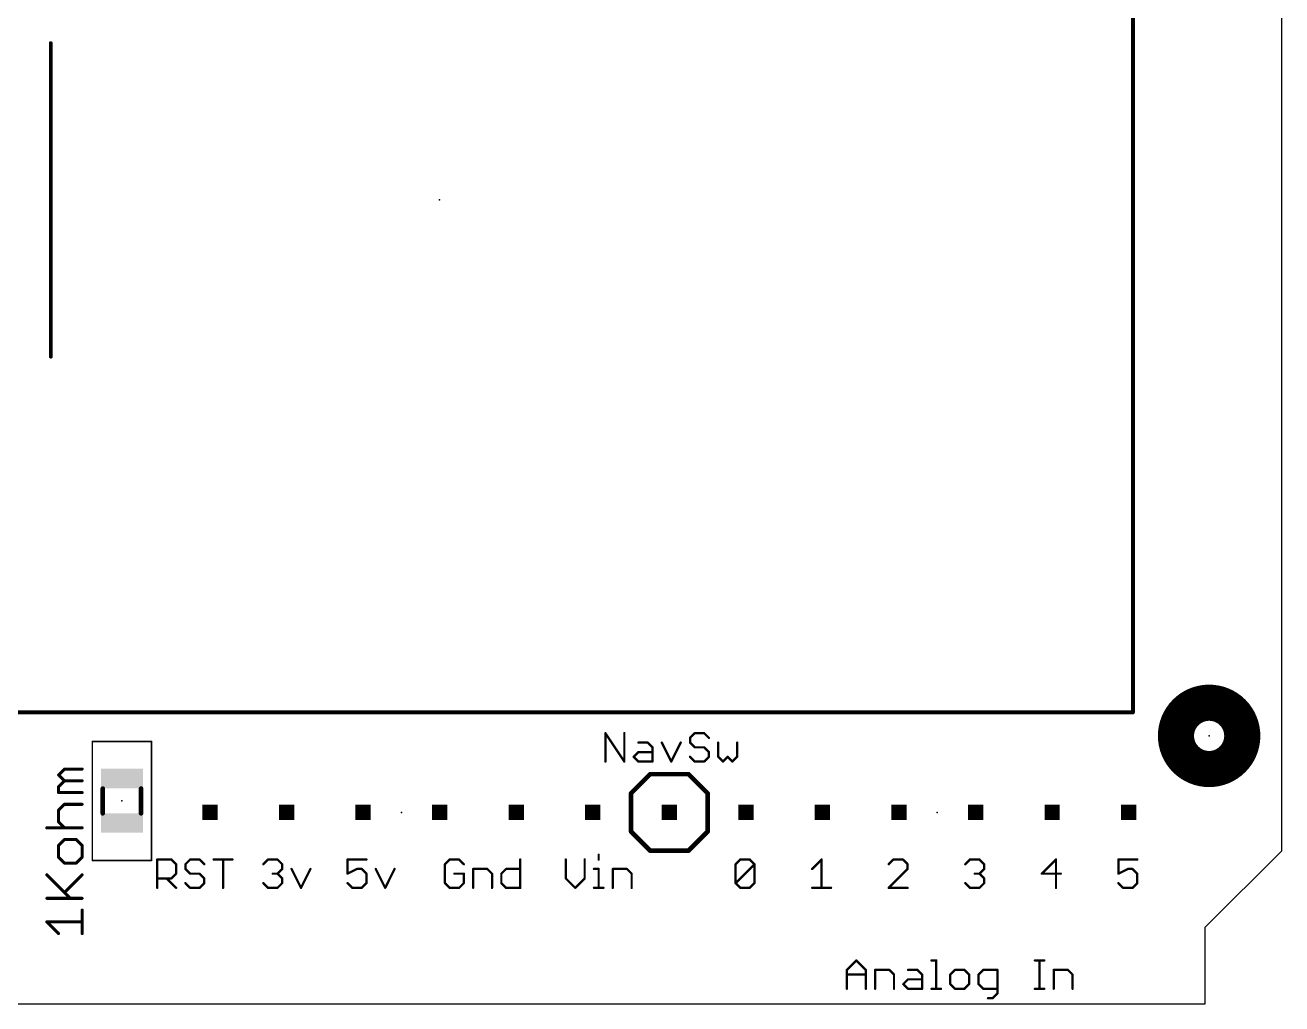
# Model space of a CAD drawing. Extents: x -6.2 to 68.6, y -7.7 to 53.3.
# Drawn here: x 26.89 to 68.58, y 0 to 32.47 of the extents above; entities that cross this region are included whole.
import ezdxf

# ---------------------------------------------------------------- set-up
doc = ezdxf.new("R2010")
doc.units = 0
for name, color, linetype in [('20', 53, 'CONTINUOUS'), ('21', 253, 'CONTINUOUS'), ('23', 53, 'CONTINUOUS'), ('27', 253, 'CONTINUOUS'), ('39', 12, 'CONTINUOUS'), ('41', 12, 'CONTINUOUS'), ('51', 253, 'CONTINUOUS')]:
    doc.layers.add(name, color=color, linetype=linetype)

# ---------------------------------------------------------------- blocks, each defined once
blk = doc.blocks.new('RECT')
blk.add_solid([(-0.5, -0.5), (0.5, -0.5), (-0.5, 0.5), (0.5, 0.5)])

msp = doc.modelspace()

# ---------------------------------------------------------------- linework, layer by layer
at = {"layer": '20'}
for p, q in [((68.58, 5.08), (68.58, 37.846)), ((66.04, 2.54), (68.58, 5.08)), ((66.04, 0), (66.04, 2.54)), ((0, 0), (66.04, 0))]:
    msp.add_line(p, q, dxfattribs=at)
at = {"layer": '21'}
for points, const_width in [([(63.64, 43.67), (63.64, 9.67)], 0.127), ([(27.74, 31.87), (27.74, 21.47)], 0.127), ([(63.64, 9.67), (17.64, 9.67)], 0.127), ([(46.1391, 8.0391), (46.1391, 8.9797)], 0.0762), ([(46.1391, 8.9797), (46.7662, 8.0391)], 0.0762), ([(46.7662, 8.0391), (46.7662, 8.9797)], 0.0762), ([(49.1024, 8.9797), (48.9457, 8.8229)], 0.0762), ([(48.9457, 8.8229), (48.9457, 8.6662)], 0.0762), ([(49.416, 8.9797), (49.1024, 8.9797)], 0.0762), ([(49.5727, 8.8229), (49.416, 8.9797)], 0.0762), ([(47.0746, 8.1959), (47.2314, 8.3526)], 0.0762), ([(47.2314, 8.6662), (47.5449, 8.6662)], 0.0762), ([(47.2314, 8.3526), (47.7017, 8.3526)], 0.0762), ([(47.5449, 8.6662), (47.7017, 8.5094)], 0.0762), ([(47.7017, 8.5094), (47.7017, 8.0391)], 0.0762), ([(48.0101, 8.6662), (48.3237, 8.0391)], 0.0762), ([(48.3237, 8.0391), (48.6372, 8.6662)], 0.0762), ([(48.9457, 8.6662), (49.1024, 8.5094)], 0.0762), ([(49.1024, 8.5094), (49.416, 8.5094)], 0.0762), ([(49.416, 8.5094), (49.5727, 8.3526)], 0.0762), ([(49.5727, 8.3526), (49.5727, 8.1959)], 0.0762), ([(49.8812, 8.6662), (49.8812, 8.1959)], 0.0762), ([(50.5082, 8.1959), (50.5082, 8.6662)], 0.0762), ([(47.2314, 8.0391), (47.0746, 8.1959)], 0.0762), ([(47.7017, 8.0391), (47.2314, 8.0391)], 0.0762), ([(49.1024, 8.0391), (48.9457, 8.1959)], 0.0762), ([(49.416, 8.0391), (49.1024, 8.0391)], 0.0762), ([(49.5727, 8.1959), (49.416, 8.0391)], 0.0762), ([(49.8812, 8.1959), (50.0379, 8.0391)], 0.0762), ([(50.0379, 8.0391), (50.1947, 8.1959)], 0.0762), ([(50.1947, 8.1959), (50.3515, 8.0391)], 0.0762), ([(50.3515, 8.0391), (50.5082, 8.1959)], 0.0762), ([(47.625, 7.62), (46.99, 6.985)], 0.1524), ([(47.625, 7.62), (48.895, 7.62)], 0.1524), ([(48.895, 7.62), (49.53, 6.985)], 0.1524), ([(46.99, 6.985), (46.99, 5.715)], 0.1524), ([(49.53, 6.985), (49.53, 5.715)], 0.1524), ([(46.99, 5.715), (47.625, 5.08)], 0.1524), ([(49.53, 5.715), (48.895, 5.08)], 0.1524), ([(48.895, 5.08), (47.625, 5.08)], 0.1524), ([(31.27, 3.8481), (31.27, 4.7887)], 0.0762), ([(31.27, 4.7887), (31.7403, 4.7887)], 0.0762), ([(31.7403, 4.7887), (31.8971, 4.6319)], 0.0762), ([(31.8971, 4.6319), (31.8971, 4.3184)], 0.0762), ([(32.3623, 4.7887), (32.2055, 4.6319)], 0.0762), ([(32.2055, 4.6319), (32.2055, 4.4752)], 0.0762), ([(32.6758, 4.7887), (32.3623, 4.7887)], 0.0762), ([(32.8326, 4.6319), (32.6758, 4.7887)], 0.0762), ([(33.141, 4.7887), (33.7681, 4.7887)], 0.0762), ([(33.4546, 3.8481), (33.4546, 4.7887)], 0.0762), ([(34.7904, 4.6319), (34.9472, 4.7887)], 0.0762), ([(34.9472, 4.7887), (35.2607, 4.7887)], 0.0762), ([(35.2607, 4.7887), (35.4175, 4.6319)], 0.0762), ([(35.4175, 4.6319), (35.4175, 4.4752)], 0.0762), ([(38.2115, 4.7887), (37.5844, 4.7887)], 0.0762), ([(37.5844, 4.7887), (37.5844, 4.3184)], 0.0762), ([(40.972, 4.7887), (40.8152, 4.6319)], 0.0762), ([(40.8152, 4.6319), (40.8152, 4.0049)], 0.0762), ([(41.2855, 4.7887), (40.972, 4.7887)], 0.0762), ([(41.4423, 4.6319), (41.2855, 4.7887)], 0.0762), ([(43.3133, 4.7887), (43.3133, 3.8481)], 0.0762), ([(44.8234, 4.7887), (44.8234, 4.1616)], 0.0762), ([(45.4505, 4.1616), (45.4505, 4.7887)], 0.0762), ([(45.9157, 4.9455), (45.9157, 4.7887)], 0.0762), ([(50.4571, 4.6319), (50.6139, 4.7887)], 0.0762), ([(50.4571, 4.0049), (50.4571, 4.6319)], 0.0762), ([(50.4571, 4.0049), (51.0842, 4.6319)], 0.0762), ([(50.6139, 4.7887), (50.9274, 4.7887)], 0.0762), ([(50.9274, 4.7887), (51.0842, 4.6319)], 0.0762), ([(51.0842, 4.6319), (51.0842, 4.0049)], 0.0762), ([(52.9971, 4.4752), (53.3106, 4.7887)], 0.0762), ([(53.3106, 4.7887), (53.3106, 3.8481)], 0.0762), ([(55.6939, 4.7887), (55.5371, 4.6319)], 0.0762), ([(56.0074, 4.7887), (55.6939, 4.7887)], 0.0762), ([(56.1642, 4.6319), (56.0074, 4.7887)], 0.0762), ([(56.1642, 4.4752), (56.1642, 4.6319)], 0.0762), ([(58.0771, 4.6319), (58.2339, 4.7887)], 0.0762), ([(58.2339, 4.7887), (58.5474, 4.7887)], 0.0762), ([(58.5474, 4.7887), (58.7042, 4.6319)], 0.0762), ([(58.7042, 4.6319), (58.7042, 4.4752)], 0.0762), ([(61.0874, 4.7887), (60.6171, 4.3184)], 0.0762), ([(61.0874, 3.8481), (61.0874, 4.7887)], 0.0762), ([(63.7842, 4.7887), (63.1571, 4.7887)], 0.0762), ([(63.1571, 4.7887), (63.1571, 4.3184)], 0.0762), ([(31.7403, 4.1616), (31.27, 4.1616)], 0.0762), ([(31.5835, 4.1616), (31.8971, 3.8481)], 0.0762), ([(31.8971, 4.3184), (31.7403, 4.1616)], 0.0762), ([(32.2055, 4.4752), (32.3623, 4.3184)], 0.0762), ([(32.3623, 4.3184), (32.6758, 4.3184)], 0.0762), ([(32.6758, 4.3184), (32.8326, 4.1616)], 0.0762), ([(32.8326, 4.1616), (32.8326, 4.0049)], 0.0762), ([(35.2607, 4.3184), (35.1039, 4.3184)], 0.0762), ([(35.4175, 4.4752), (35.2607, 4.3184)], 0.0762), ([(35.2607, 4.3184), (35.4175, 4.1616)], 0.0762), ([(35.4175, 4.1616), (35.4175, 4.0049)], 0.0762), ([(35.7259, 4.4752), (36.0395, 3.8481)], 0.0762), ([(36.0395, 3.8481), (36.353, 4.4752)], 0.0762), ([(37.5844, 4.3184), (37.8979, 4.4752)], 0.0762), ([(37.8979, 4.4752), (38.0547, 4.4752)], 0.0762), ([(38.0547, 4.4752), (38.2115, 4.3184)], 0.0762), ([(38.2115, 4.3184), (38.2115, 4.0049)], 0.0762), ([(38.5199, 4.4752), (38.8335, 3.8481)], 0.0762), ([(38.8335, 3.8481), (39.147, 4.4752)], 0.0762), ([(41.4423, 4.3184), (41.1287, 4.3184)], 0.0762), ([(41.4423, 4.0049), (41.4423, 4.3184)], 0.0762), ([(41.7507, 3.8481), (41.7507, 4.4752)], 0.0762), ([(41.7507, 4.4752), (42.221, 4.4752)], 0.0762), ([(42.221, 4.4752), (42.3778, 4.3184)], 0.0762), ([(42.3778, 4.3184), (42.3778, 3.8481)], 0.0762), ([(42.6862, 4.3184), (42.843, 4.4752)], 0.0762), ([(42.6862, 4.0049), (42.6862, 4.3184)], 0.0762), ([(42.843, 4.4752), (43.3133, 4.4752)], 0.0762), ([(44.8234, 4.1616), (45.1369, 3.8481)], 0.0762), ([(45.1369, 3.8481), (45.4505, 4.1616)], 0.0762), ([(45.7589, 4.4752), (45.9157, 4.4752)], 0.0762), ([(45.9157, 4.4752), (45.9157, 3.8481)], 0.0762), ([(46.3826, 3.8481), (46.3826, 4.4752)], 0.0762), ([(46.3826, 4.4752), (46.8529, 4.4752)], 0.0762), ([(46.8529, 4.4752), (47.0097, 4.3184)], 0.0762), ([(47.0097, 4.3184), (47.0097, 3.8481)], 0.0762), ([(55.5371, 3.8481), (56.1642, 4.4752)], 0.0762), ([(58.5474, 4.3184), (58.3906, 4.3184)], 0.0762), ([(58.7042, 4.4752), (58.5474, 4.3184)], 0.0762), ([(58.5474, 4.3184), (58.7042, 4.1616)], 0.0762), ([(58.7042, 4.1616), (58.7042, 4.0049)], 0.0762), ([(60.6171, 4.3184), (61.2442, 4.3184)], 0.0762), ([(63.1571, 4.3184), (63.4706, 4.4752)], 0.0762), ([(63.4706, 4.4752), (63.6274, 4.4752)], 0.0762), ([(63.6274, 4.4752), (63.7842, 4.3184)], 0.0762), ([(63.7842, 4.3184), (63.7842, 4.0049)], 0.0762), ([(32.3623, 3.8481), (32.2055, 4.0049)], 0.0762), ([(32.6758, 3.8481), (32.3623, 3.8481)], 0.0762), ([(32.8326, 4.0049), (32.6758, 3.8481)], 0.0762), ([(34.9472, 3.8481), (34.7904, 4.0049)], 0.0762), ([(35.2607, 3.8481), (34.9472, 3.8481)], 0.0762), ([(35.4175, 4.0049), (35.2607, 3.8481)], 0.0762), ([(37.7412, 3.8481), (37.5844, 4.0049)], 0.0762), ([(38.0547, 3.8481), (37.7412, 3.8481)], 0.0762), ([(38.2115, 4.0049), (38.0547, 3.8481)], 0.0762), ([(40.8152, 4.0049), (40.972, 3.8481)], 0.0762), ([(40.972, 3.8481), (41.2855, 3.8481)], 0.0762), ([(41.2855, 3.8481), (41.4423, 4.0049)], 0.0762), ([(42.843, 3.8481), (42.6862, 4.0049)], 0.0762), ([(43.3133, 3.8481), (42.843, 3.8481)], 0.0762), ([(45.7589, 3.8481), (46.0725, 3.8481)], 0.0762), ([(50.6139, 3.8481), (50.4571, 4.0049)], 0.0762), ([(50.9274, 3.8481), (50.6139, 3.8481)], 0.0762), ([(51.0842, 4.0049), (50.9274, 3.8481)], 0.0762), ([(52.9971, 3.8481), (53.6242, 3.8481)], 0.0762), ([(56.1642, 3.8481), (55.5371, 3.8481)], 0.0762), ([(58.2339, 3.8481), (58.0771, 4.0049)], 0.0762), ([(58.5474, 3.8481), (58.2339, 3.8481)], 0.0762), ([(58.7042, 4.0049), (58.5474, 3.8481)], 0.0762), ([(63.3139, 3.8481), (63.1571, 4.0049)], 0.0762), ([(63.6274, 3.8481), (63.3139, 3.8481)], 0.0762), ([(63.7842, 4.0049), (63.6274, 3.8481)], 0.0762), ([(54.1502, 1.1275), (54.4637, 1.441)], 0.0762), ([(54.4637, 1.441), (54.7773, 1.1275)], 0.0762), ([(56.9568, 1.441), (57.1135, 1.441)], 0.0762), ([(57.1135, 1.441), (57.1135, 0.5004)], 0.0762), ([(60.387, 1.441), (60.7005, 1.441)], 0.0762), ([(60.5438, 0.5004), (60.5438, 1.441)], 0.0762), ([(54.1502, 0.5004), (54.1502, 1.1275)], 0.0762), ([(54.1502, 0.9707), (54.7773, 0.9707)], 0.0762), ([(54.7773, 1.1275), (54.7773, 0.5004)], 0.0762), ([(55.0857, 0.5004), (55.0857, 1.1275)], 0.0762), ([(55.0857, 1.1275), (55.556, 1.1275)], 0.0762), ([(55.556, 1.1275), (55.7128, 0.9707)], 0.0762), ([(55.7128, 0.9707), (55.7128, 0.5004)], 0.0762), ([(56.0212, 0.6572), (56.178, 0.8139)], 0.0762), ([(56.178, 1.1275), (56.4915, 1.1275)], 0.0762), ([(56.178, 0.8139), (56.6483, 0.8139)], 0.0762), ([(56.4915, 1.1275), (56.6483, 0.9707)], 0.0762), ([(56.6483, 0.9707), (56.6483, 0.5004)], 0.0762), ([(57.7372, 1.1275), (57.5804, 0.9707)], 0.0762), ([(57.5804, 0.9707), (57.5804, 0.6572)], 0.0762), ([(58.0507, 1.1275), (57.7372, 1.1275)], 0.0762), ([(58.2075, 0.9707), (58.0507, 1.1275)], 0.0762), ([(58.2075, 0.6572), (58.2075, 0.9707)], 0.0762), ([(58.6727, 1.1275), (58.516, 0.9707)], 0.0762), ([(58.516, 0.9707), (58.516, 0.6572)], 0.0762), ([(59.143, 1.1275), (58.6727, 1.1275)], 0.0762), ([(59.143, 0.3436), (59.143, 1.1275)], 0.0762), ([(61.0107, 0.5004), (61.0107, 1.1275)], 0.0762), ([(61.0107, 1.1275), (61.481, 1.1275)], 0.0762), ([(61.481, 1.1275), (61.6377, 0.9707)], 0.0762), ([(61.6377, 0.9707), (61.6377, 0.5004)], 0.0762), ([(56.178, 0.5004), (56.0212, 0.6572)], 0.0762), ([(56.6483, 0.5004), (56.178, 0.5004)], 0.0762), ([(56.9568, 0.5004), (57.2703, 0.5004)], 0.0762), ([(57.5804, 0.6572), (57.7372, 0.5004)], 0.0762), ([(57.7372, 0.5004), (58.0507, 0.5004)], 0.0762), ([(58.0507, 0.5004), (58.2075, 0.6572)], 0.0762), ([(58.516, 0.6572), (58.6727, 0.5004)], 0.0762), ([(58.6727, 0.5004), (59.143, 0.5004)], 0.0762), ([(60.387, 0.5004), (60.7005, 0.5004)], 0.0762), ([(58.8295, 0.1869), (58.9863, 0.1869)], 0.0762), ([(58.9863, 0.1869), (59.143, 0.3436)], 0.0762)]:
    msp.add_lwpolyline(points, dxfattribs=dict(at, const_width=const_width))
for points, const_width in [([(27.7718, 31.87, 1), (27.7083, 31.87)], 0.0635), ([(27.7083, 21.47, 1), (27.7718, 21.47)], 0.0635), ([(63.6082, 9.67, 1), (63.6718, 9.67)], 0.0635), ([(63.64, 9.6382, 1), (63.64, 9.7018)], 0.0635), ([(46.155, 8.9903, 1), (46.1232, 8.9691)], 0.0381), ([(46.1581, 8.9797, 1), (46.12, 8.9797)], 0.0381), ([(46.7852, 8.9797, 1), (46.7471, 8.9797)], 0.0381), ([(48.9647, 8.8229, 1), (48.9266, 8.8229)], 0.0381), ([(48.9322, 8.8364, 1), (48.9591, 8.8095)], 0.0381), ([(49.1024, 8.9988, 1), (49.1024, 8.9607)], 0.0381), ([(49.1159, 8.9662, 1), (49.089, 8.9932)], 0.0381), ([(49.4294, 8.9932, 1), (49.4025, 8.9662)], 0.0381), ([(49.416, 8.9607, 1), (49.416, 8.9988)], 0.0381), ([(49.5593, 8.8095, 1), (49.5862, 8.8364)], 0.0381), ([(47.2314, 8.6852, 1), (47.2314, 8.6471)], 0.0381), ([(47.2314, 8.3717, 1), (47.2314, 8.3336)], 0.0381), ([(47.2449, 8.3392, 1), (47.2179, 8.3661)], 0.0381), ([(47.5584, 8.6796, 1), (47.5314, 8.6527)], 0.0381), ([(47.5449, 8.6471, 1), (47.5449, 8.6852)], 0.0381), ([(47.7207, 8.5094, 1), (47.6826, 8.5094)], 0.0381), ([(47.6882, 8.4959, 1), (47.7152, 8.5229)], 0.0381), ([(47.7017, 8.3336, 1), (47.7017, 8.3717)], 0.0381), ([(48.0272, 8.6747, 1), (47.9931, 8.6576)], 0.0381), ([(48.6542, 8.6576, 1), (48.6202, 8.6747)], 0.0381), ([(48.9591, 8.6796, 1), (48.9322, 8.6527)], 0.0381), ([(48.9266, 8.6662, 1), (48.9647, 8.6662)], 0.0381), ([(49.1024, 8.5285, 1), (49.1024, 8.4904)], 0.0381), ([(49.089, 8.4959, 1), (49.1159, 8.5229)], 0.0381), ([(49.4294, 8.5229, 1), (49.4025, 8.4959)], 0.0381), ([(49.416, 8.4904, 1), (49.416, 8.5285)], 0.0381), ([(49.5918, 8.3526, 1), (49.5537, 8.3526)], 0.0381), ([(49.5593, 8.3392, 1), (49.5862, 8.3661)], 0.0381), ([(49.9002, 8.6662, 1), (49.8621, 8.6662)], 0.0381), ([(50.5273, 8.6662, 1), (50.4892, 8.6662)], 0.0381), ([(46.12, 8.0391, 1), (46.1581, 8.0391)], 0.0381), ([(46.7471, 8.0391, 1), (46.7852, 8.0391)], 0.0381), ([(46.7503, 8.0285, 1), (46.782, 8.0497)], 0.0381), ([(47.0881, 8.2093, 1), (47.0611, 8.1824)], 0.0381), ([(47.0611, 8.2093, 1), (47.0881, 8.1824)], 0.0381), ([(47.2314, 8.0582, 1), (47.2314, 8.0201)], 0.0381), ([(47.2179, 8.0256, 1), (47.2449, 8.0526)], 0.0381), ([(47.6826, 8.0391, 1), (47.7207, 8.0391)], 0.0381), ([(47.7017, 8.0201, 1), (47.7017, 8.0582)], 0.0381), ([(48.3066, 8.0476, 1), (48.3407, 8.0306)], 0.0381), ([(48.3066, 8.0306, 1), (48.3407, 8.0476)], 0.0381), ([(48.9591, 8.2093, 1), (48.9322, 8.1824)], 0.0381), ([(49.1024, 8.0582, 1), (49.1024, 8.0201)], 0.0381), ([(49.089, 8.0256, 1), (49.1159, 8.0526)], 0.0381), ([(49.4025, 8.0526, 1), (49.4294, 8.0256)], 0.0381), ([(49.416, 8.0201, 1), (49.416, 8.0582)], 0.0381), ([(49.5537, 8.1959, 1), (49.5918, 8.1959)], 0.0381), ([(49.5862, 8.1824, 1), (49.5593, 8.2093)], 0.0381), ([(49.8621, 8.1959, 1), (49.9002, 8.1959)], 0.0381), ([(49.8946, 8.2093, 1), (49.8677, 8.1824)], 0.0381), ([(50.0245, 8.0526, 1), (50.0514, 8.0256)], 0.0381), ([(50.0245, 8.0256, 1), (50.0514, 8.0526)], 0.0381), ([(50.2082, 8.2093, 1), (50.1812, 8.1824)], 0.0381), ([(50.2082, 8.1824, 1), (50.1812, 8.2093)], 0.0381), ([(50.338, 8.0526, 1), (50.3649, 8.0256)], 0.0381), ([(50.338, 8.0256, 1), (50.3649, 8.0526)], 0.0381), ([(50.4892, 8.1959, 1), (50.5273, 8.1959)], 0.0381), ([(50.5217, 8.1824, 1), (50.4948, 8.2093)], 0.0381), ([(47.625, 7.6581, 1), (47.625, 7.5819)], 0.0762), ([(47.6519, 7.5931, 1), (47.5981, 7.6469)], 0.0762), ([(48.9219, 7.6469, 1), (48.8681, 7.5931)], 0.0762), ([(48.895, 7.5819, 1), (48.895, 7.6581)], 0.0762), ([(47.0281, 6.985, 1), (46.9519, 6.985)], 0.0762), ([(46.9631, 7.0119, 1), (47.0169, 6.9581)], 0.0762), ([(49.5681, 6.985, 1), (49.4919, 6.985)], 0.0762), ([(49.5031, 6.9581, 1), (49.5569, 7.0119)], 0.0762), ([(46.9519, 5.715, 1), (47.0281, 5.715)], 0.0762), ([(47.0169, 5.7419, 1), (46.9631, 5.6881)], 0.0762), ([(49.4919, 5.715, 1), (49.5681, 5.715)], 0.0762), ([(49.5569, 5.6881, 1), (49.5031, 5.7419)], 0.0762), ([(47.625, 5.1181, 1), (47.625, 5.0419)], 0.0762), ([(47.5981, 5.0531, 1), (47.6519, 5.1069)], 0.0762), ([(48.8681, 5.1069, 1), (48.9219, 5.0531)], 0.0762), ([(48.895, 5.0419, 1), (48.895, 5.1181)], 0.0762), ([(31.27, 4.8078, 1), (31.27, 4.7697)], 0.0381), ([(31.2891, 4.7887, 1), (31.251, 4.7887)], 0.0381), ([(31.7538, 4.8022, 1), (31.7268, 4.7752)], 0.0381), ([(31.7403, 4.7697, 1), (31.7403, 4.8078)], 0.0381), ([(31.9161, 4.6319, 1), (31.878, 4.6319)], 0.0381), ([(31.8836, 4.6185, 1), (31.9105, 4.6454)], 0.0381), ([(32.192, 4.6454, 1), (32.219, 4.6185)], 0.0381), ([(32.2246, 4.6319, 1), (32.1865, 4.6319)], 0.0381), ([(32.3623, 4.8078, 1), (32.3623, 4.7697)], 0.0381), ([(32.3758, 4.7752, 1), (32.3488, 4.8022)], 0.0381), ([(32.6893, 4.8022, 1), (32.6623, 4.7752)], 0.0381), ([(32.6758, 4.7697, 1), (32.6758, 4.8078)], 0.0381), ([(32.8191, 4.6185, 1), (32.8461, 4.6454)], 0.0381), ([(33.141, 4.8078, 1), (33.141, 4.7697)], 0.0381), ([(33.4736, 4.7887, 1), (33.4355, 4.7887)], 0.0381), ([(33.7681, 4.7697, 1), (33.7681, 4.8078)], 0.0381), ([(34.7769, 4.6454, 1), (34.8039, 4.6185)], 0.0381), ([(34.9472, 4.8078, 1), (34.9472, 4.7697)], 0.0381), ([(34.9606, 4.7752, 1), (34.9337, 4.8022)], 0.0381), ([(35.2742, 4.8022, 1), (35.2472, 4.7752)], 0.0381), ([(35.2607, 4.7697, 1), (35.2607, 4.8078)], 0.0381), ([(35.4365, 4.6319, 1), (35.3984, 4.6319)], 0.0381), ([(35.404, 4.6185, 1), (35.4309, 4.6454)], 0.0381), ([(37.5844, 4.8078, 1), (37.5844, 4.7697)], 0.0381), ([(37.6035, 4.7887, 1), (37.5654, 4.7887)], 0.0381), ([(38.2115, 4.7697, 1), (38.2115, 4.8078)], 0.0381), ([(40.8343, 4.6319, 1), (40.7962, 4.6319)], 0.0381), ([(40.8017, 4.6454, 1), (40.8287, 4.6185)], 0.0381), ([(40.972, 4.8078, 1), (40.972, 4.7697)], 0.0381), ([(40.9854, 4.7752, 1), (40.9585, 4.8022)], 0.0381), ([(41.299, 4.8022, 1), (41.272, 4.7752)], 0.0381), ([(41.2855, 4.7697, 1), (41.2855, 4.8078)], 0.0381), ([(41.4288, 4.6185, 1), (41.4557, 4.6454)], 0.0381), ([(43.3324, 4.7887, 1), (43.2943, 4.7887)], 0.0381), ([(44.8424, 4.7887, 1), (44.8043, 4.7887)], 0.0381), ([(45.4695, 4.7887, 1), (45.4314, 4.7887)], 0.0381), ([(45.9347, 4.9455, 1), (45.8966, 4.9455)], 0.0381), ([(45.8966, 4.7887, 1), (45.9347, 4.7887)], 0.0381), ([(50.4762, 4.6319, 1), (50.4381, 4.6319)], 0.0381), ([(50.4436, 4.6454, 1), (50.4706, 4.6185)], 0.0381), ([(50.6139, 4.8078, 1), (50.6139, 4.7697)], 0.0381), ([(50.6273, 4.7752, 1), (50.6004, 4.8022)], 0.0381), ([(50.9409, 4.8022, 1), (50.9139, 4.7752)], 0.0381), ([(50.9274, 4.7697, 1), (50.9274, 4.8078)], 0.0381), ([(51.1032, 4.6319, 1), (51.0651, 4.6319)], 0.0381), ([(51.0976, 4.6185, 1), (51.0707, 4.6454)], 0.0381), ([(51.0707, 4.6185, 1), (51.0976, 4.6454)], 0.0381), ([(53.3297, 4.7887, 1), (53.2916, 4.7887)], 0.0381), ([(53.3241, 4.7752, 1), (53.2972, 4.8022)], 0.0381), ([(55.5236, 4.6454, 1), (55.5506, 4.6185)], 0.0381), ([(55.6939, 4.8078, 1), (55.6939, 4.7697)], 0.0381), ([(55.7073, 4.7752, 1), (55.6804, 4.8022)], 0.0381), ([(56.0209, 4.8022, 1), (55.9939, 4.7752)], 0.0381), ([(56.0074, 4.7697, 1), (56.0074, 4.8078)], 0.0381), ([(56.1832, 4.6319, 1), (56.1451, 4.6319)], 0.0381), ([(56.1507, 4.6185, 1), (56.1776, 4.6454)], 0.0381), ([(58.0636, 4.6454, 1), (58.0906, 4.6185)], 0.0381), ([(58.2339, 4.8078, 1), (58.2339, 4.7697)], 0.0381), ([(58.2473, 4.7752, 1), (58.2204, 4.8022)], 0.0381), ([(58.5609, 4.8022, 1), (58.5339, 4.7752)], 0.0381), ([(58.5474, 4.7697, 1), (58.5474, 4.8078)], 0.0381), ([(58.7232, 4.6319, 1), (58.6851, 4.6319)], 0.0381), ([(58.6907, 4.6185, 1), (58.7176, 4.6454)], 0.0381), ([(61.1065, 4.7887, 1), (61.0684, 4.7887)], 0.0381), ([(61.1009, 4.7752, 1), (61.0739, 4.8022)], 0.0381), ([(63.1761, 4.7887, 1), (63.138, 4.7887)], 0.0381), ([(63.1571, 4.8078, 1), (63.1571, 4.7697)], 0.0381), ([(63.7842, 4.7697, 1), (63.7842, 4.8078)], 0.0381), ([(31.27, 4.1807, 1), (31.27, 4.1426)], 0.0381), ([(31.597, 4.1751, 1), (31.5701, 4.1482)], 0.0381), ([(31.7268, 4.1751, 1), (31.7538, 4.1482)], 0.0381), ([(31.7403, 4.1426, 1), (31.7403, 4.1807)], 0.0381), ([(31.878, 4.3184, 1), (31.9161, 4.3184)], 0.0381), ([(31.9105, 4.3049, 1), (31.8836, 4.3319)], 0.0381), ([(32.219, 4.4886, 1), (32.192, 4.4617)], 0.0381), ([(32.1865, 4.4752, 1), (32.2246, 4.4752)], 0.0381), ([(32.3623, 4.3375, 1), (32.3623, 4.2994)], 0.0381), ([(32.3488, 4.3049, 1), (32.3758, 4.3319)], 0.0381), ([(32.6893, 4.3319, 1), (32.6623, 4.3049)], 0.0381), ([(32.6758, 4.2994, 1), (32.6758, 4.3375)], 0.0381), ([(32.8516, 4.1616, 1), (32.8135, 4.1616)], 0.0381), ([(32.8191, 4.1482, 1), (32.8461, 4.1751)], 0.0381), ([(35.1039, 4.3375, 1), (35.1039, 4.2994)], 0.0381), ([(35.2742, 4.3319, 1), (35.2472, 4.3049)], 0.0381), ([(35.2472, 4.3319, 1), (35.2742, 4.3049)], 0.0381), ([(35.2607, 4.2994, 1), (35.2607, 4.3375)], 0.0381), ([(35.3984, 4.4752, 1), (35.4365, 4.4752)], 0.0381), ([(35.4365, 4.1616, 1), (35.3984, 4.1616)], 0.0381), ([(35.4309, 4.4617, 1), (35.404, 4.4886)], 0.0381), ([(35.404, 4.1482, 1), (35.4309, 4.1751)], 0.0381), ([(35.743, 4.4837, 1), (35.7089, 4.4666)], 0.0381), ([(36.37, 4.4666, 1), (36.3359, 4.4837)], 0.0381), ([(37.5759, 4.3354, 1), (37.5929, 4.3014)], 0.0381), ([(37.5654, 4.3184, 1), (37.6035, 4.3184)], 0.0381), ([(37.8979, 4.4942, 1), (37.8979, 4.4561)], 0.0381), ([(37.9065, 4.4581, 1), (37.8894, 4.4922)], 0.0381), ([(38.0682, 4.4886, 1), (38.0412, 4.4617)], 0.0381), ([(38.0547, 4.4561, 1), (38.0547, 4.4942)], 0.0381), ([(38.2305, 4.3184, 1), (38.1924, 4.3184)], 0.0381), ([(38.198, 4.3049, 1), (38.2249, 4.3319)], 0.0381), ([(38.537, 4.4837, 1), (38.5029, 4.4666)], 0.0381), ([(39.164, 4.4666, 1), (39.1299, 4.4837)], 0.0381), ([(41.1287, 4.3375, 1), (41.1287, 4.2994)], 0.0381), ([(41.4613, 4.3184, 1), (41.4232, 4.3184)], 0.0381), ([(41.4423, 4.2994, 1), (41.4423, 4.3375)], 0.0381), ([(41.7698, 4.4752, 1), (41.7317, 4.4752)], 0.0381), ([(41.7507, 4.4942, 1), (41.7507, 4.4561)], 0.0381), ([(42.2345, 4.4886, 1), (42.2075, 4.4617)], 0.0381), ([(42.221, 4.4561, 1), (42.221, 4.4942)], 0.0381), ([(42.3968, 4.3184, 1), (42.3587, 4.3184)], 0.0381), ([(42.3643, 4.3049, 1), (42.3913, 4.3319)], 0.0381), ([(42.6728, 4.3319, 1), (42.6997, 4.3049)], 0.0381), ([(42.7053, 4.3184, 1), (42.6672, 4.3184)], 0.0381), ([(42.843, 4.4942, 1), (42.843, 4.4561)], 0.0381), ([(42.8565, 4.4617, 1), (42.8295, 4.4886)], 0.0381), ([(43.3133, 4.4561, 1), (43.3133, 4.4942)], 0.0381), ([(44.8043, 4.1616, 1), (44.8424, 4.1616)], 0.0381), ([(44.8369, 4.1751, 1), (44.8099, 4.1482)], 0.0381), ([(45.4314, 4.1616, 1), (45.4695, 4.1616)], 0.0381), ([(45.4639, 4.1482, 1), (45.437, 4.1751)], 0.0381), ([(45.7589, 4.4942, 1), (45.7589, 4.4561)], 0.0381), ([(45.9347, 4.4752, 1), (45.8966, 4.4752)], 0.0381), ([(45.9157, 4.4561, 1), (45.9157, 4.4942)], 0.0381), ([(46.4016, 4.4752, 1), (46.3635, 4.4752)], 0.0381), ([(46.3826, 4.4942, 1), (46.3826, 4.4561)], 0.0381), ([(46.8664, 4.4886, 1), (46.8394, 4.4617)], 0.0381), ([(46.8529, 4.4561, 1), (46.8529, 4.4942)], 0.0381), ([(47.0287, 4.3184, 1), (46.9906, 4.3184)], 0.0381), ([(46.9962, 4.3049, 1), (47.0231, 4.3319)], 0.0381), ([(52.9836, 4.4886, 1), (53.0106, 4.4617)], 0.0381), ([(56.1451, 4.4752, 1), (56.1832, 4.4752)], 0.0381), ([(56.1776, 4.4617, 1), (56.1507, 4.4886)], 0.0381), ([(58.3906, 4.3375, 1), (58.3906, 4.2994)], 0.0381), ([(58.5609, 4.3319, 1), (58.5339, 4.3049)], 0.0381), ([(58.5339, 4.3319, 1), (58.5609, 4.3049)], 0.0381), ([(58.5474, 4.2994, 1), (58.5474, 4.3375)], 0.0381), ([(58.6851, 4.4752, 1), (58.7232, 4.4752)], 0.0381), ([(58.7232, 4.1616, 1), (58.6851, 4.1616)], 0.0381), ([(58.7176, 4.4617, 1), (58.6907, 4.4886)], 0.0381), ([(58.6907, 4.1482, 1), (58.7176, 4.1751)], 0.0381), ([(60.6171, 4.3375, 1), (60.6171, 4.2994)], 0.0381), ([(60.6036, 4.3319, 1), (60.6306, 4.3049)], 0.0381), ([(61.2442, 4.2994, 1), (61.2442, 4.3375)], 0.0381), ([(63.138, 4.3184, 1), (63.1761, 4.3184)], 0.0381), ([(63.1486, 4.3354, 1), (63.1656, 4.3014)], 0.0381), ([(63.4706, 4.4942, 1), (63.4706, 4.4561)], 0.0381), ([(63.4792, 4.4581, 1), (63.4621, 4.4922)], 0.0381), ([(63.6409, 4.4886, 1), (63.6139, 4.4617)], 0.0381), ([(63.6274, 4.4561, 1), (63.6274, 4.4942)], 0.0381), ([(63.8032, 4.3184, 1), (63.7651, 4.3184)], 0.0381), ([(63.7707, 4.3049, 1), (63.7976, 4.3319)], 0.0381), ([(31.251, 3.8481, 1), (31.2891, 3.8481)], 0.0381), ([(31.8836, 3.8346, 1), (31.9105, 3.8616)], 0.0381), ([(32.219, 4.0183, 1), (32.192, 3.9914)], 0.0381), ([(32.3623, 3.8672, 1), (32.3623, 3.8291)], 0.0381), ([(32.3488, 3.8346, 1), (32.3758, 3.8616)], 0.0381), ([(32.6623, 3.8616, 1), (32.6893, 3.8346)], 0.0381), ([(32.6758, 3.8291, 1), (32.6758, 3.8672)], 0.0381), ([(32.8135, 4.0049, 1), (32.8516, 4.0049)], 0.0381), ([(32.8461, 3.9914, 1), (32.8191, 4.0183)], 0.0381), ([(33.4355, 3.8481, 1), (33.4736, 3.8481)], 0.0381), ([(34.8039, 4.0183, 1), (34.7769, 3.9914)], 0.0381), ([(34.9472, 3.8672, 1), (34.9472, 3.8291)], 0.0381), ([(34.9337, 3.8346, 1), (34.9606, 3.8616)], 0.0381), ([(35.2472, 3.8616, 1), (35.2742, 3.8346)], 0.0381), ([(35.2607, 3.8291, 1), (35.2607, 3.8672)], 0.0381), ([(35.3984, 4.0049, 1), (35.4365, 4.0049)], 0.0381), ([(35.4309, 3.9914, 1), (35.404, 4.0183)], 0.0381), ([(36.0224, 3.8566, 1), (36.0565, 3.8396)], 0.0381), ([(36.0224, 3.8396, 1), (36.0565, 3.8566)], 0.0381), ([(37.5979, 4.0183, 1), (37.5709, 3.9914)], 0.0381), ([(37.7412, 3.8672, 1), (37.7412, 3.8291)], 0.0381), ([(37.7277, 3.8346, 1), (37.7546, 3.8616)], 0.0381), ([(38.0412, 3.8616, 1), (38.0682, 3.8346)], 0.0381), ([(38.0547, 3.8291, 1), (38.0547, 3.8672)], 0.0381), ([(38.1924, 4.0049, 1), (38.2305, 4.0049)], 0.0381), ([(38.2249, 3.9914, 1), (38.198, 4.0183)], 0.0381), ([(38.8164, 3.8566, 1), (38.8505, 3.8396)], 0.0381), ([(38.8164, 3.8396, 1), (38.8505, 3.8566)], 0.0381), ([(40.8287, 4.0183, 1), (40.8017, 3.9914)], 0.0381), ([(40.7962, 4.0049, 1), (40.8343, 4.0049)], 0.0381), ([(40.972, 3.8672, 1), (40.972, 3.8291)], 0.0381), ([(40.9585, 3.8346, 1), (40.9854, 3.8616)], 0.0381), ([(41.272, 3.8616, 1), (41.299, 3.8346)], 0.0381), ([(41.2855, 3.8291, 1), (41.2855, 3.8672)], 0.0381), ([(41.4232, 4.0049, 1), (41.4613, 4.0049)], 0.0381), ([(41.4557, 3.9914, 1), (41.4288, 4.0183)], 0.0381), ([(41.7317, 3.8481, 1), (41.7698, 3.8481)], 0.0381), ([(42.3587, 3.8481, 1), (42.3968, 3.8481)], 0.0381), ([(42.6997, 4.0183, 1), (42.6728, 3.9914)], 0.0381), ([(42.6672, 4.0049, 1), (42.7053, 4.0049)], 0.0381), ([(42.843, 3.8672, 1), (42.843, 3.8291)], 0.0381), ([(42.8295, 3.8346, 1), (42.8565, 3.8616)], 0.0381), ([(43.2943, 3.8481, 1), (43.3324, 3.8481)], 0.0381), ([(43.3133, 3.8291, 1), (43.3133, 3.8672)], 0.0381), ([(45.1235, 3.8616, 1), (45.1504, 3.8346)], 0.0381), ([(45.1235, 3.8346, 1), (45.1504, 3.8616)], 0.0381), ([(45.7589, 3.8672, 1), (45.7589, 3.8291)], 0.0381), ([(45.8966, 3.8481, 1), (45.9347, 3.8481)], 0.0381), ([(46.0725, 3.8291, 1), (46.0725, 3.8672)], 0.0381), ([(46.3635, 3.8481, 1), (46.4016, 3.8481)], 0.0381), ([(46.9906, 3.8481, 1), (47.0287, 3.8481)], 0.0381), ([(50.4706, 4.0183, 1), (50.4436, 3.9914)], 0.0381), ([(50.4436, 4.0183, 1), (50.4706, 3.9914)], 0.0381), ([(50.4381, 4.0049, 1), (50.4762, 4.0049)], 0.0381), ([(50.6139, 3.8672, 1), (50.6139, 3.8291)], 0.0381), ([(50.6004, 3.8346, 1), (50.6273, 3.8616)], 0.0381), ([(50.9139, 3.8616, 1), (50.9409, 3.8346)], 0.0381), ([(50.9274, 3.8291, 1), (50.9274, 3.8672)], 0.0381), ([(51.0651, 4.0049, 1), (51.1032, 4.0049)], 0.0381), ([(51.0976, 3.9914, 1), (51.0707, 4.0183)], 0.0381), ([(52.9971, 3.8672, 1), (52.9971, 3.8291)], 0.0381), ([(53.2916, 3.8481, 1), (53.3297, 3.8481)], 0.0381), ([(53.6242, 3.8291, 1), (53.6242, 3.8672)], 0.0381), ([(55.5371, 3.8672, 1), (55.5371, 3.8291)], 0.0381), ([(55.5236, 3.8616, 1), (55.5506, 3.8346)], 0.0381), ([(56.1642, 3.8291, 1), (56.1642, 3.8672)], 0.0381), ([(58.0906, 4.0183, 1), (58.0636, 3.9914)], 0.0381), ([(58.2339, 3.8672, 1), (58.2339, 3.8291)], 0.0381), ([(58.2204, 3.8346, 1), (58.2473, 3.8616)], 0.0381), ([(58.5339, 3.8616, 1), (58.5609, 3.8346)], 0.0381), ([(58.5474, 3.8291, 1), (58.5474, 3.8672)], 0.0381), ([(58.6851, 4.0049, 1), (58.7232, 4.0049)], 0.0381), ([(58.7176, 3.9914, 1), (58.6907, 4.0183)], 0.0381), ([(61.0684, 3.8481, 1), (61.1065, 3.8481)], 0.0381), ([(63.1706, 4.0183, 1), (63.1436, 3.9914)], 0.0381), ([(63.3139, 3.8672, 1), (63.3139, 3.8291)], 0.0381), ([(63.3004, 3.8346, 1), (63.3273, 3.8616)], 0.0381), ([(63.6139, 3.8616, 1), (63.6409, 3.8346)], 0.0381), ([(63.6274, 3.8291, 1), (63.6274, 3.8672)], 0.0381), ([(63.7651, 4.0049, 1), (63.8032, 4.0049)], 0.0381), ([(63.7976, 3.9914, 1), (63.7707, 4.0183)], 0.0381), ([(54.4772, 1.4545, 1), (54.4503, 1.4275)], 0.0381), ([(54.4772, 1.4275, 1), (54.4503, 1.4545)], 0.0381), ([(56.9568, 1.4601, 1), (56.9568, 1.422)], 0.0381), ([(57.1326, 1.441, 1), (57.0945, 1.441)], 0.0381), ([(57.1135, 1.422, 1), (57.1135, 1.4601)], 0.0381), ([(60.387, 1.4601, 1), (60.387, 1.422)], 0.0381), ([(60.5628, 1.441, 1), (60.5247, 1.441)], 0.0381), ([(60.7005, 1.422, 1), (60.7005, 1.4601)], 0.0381), ([(54.1502, 0.9898, 1), (54.1502, 0.9516)], 0.0381), ([(54.1693, 1.1275, 1), (54.1312, 1.1275)], 0.0381), ([(54.1367, 1.1409, 1), (54.1637, 1.114)], 0.0381), ([(54.7963, 1.1275, 1), (54.7582, 1.1275)], 0.0381), ([(54.7638, 1.114, 1), (54.7907, 1.1409)], 0.0381), ([(54.7773, 0.9516, 1), (54.7773, 0.9898)], 0.0381), ([(55.1048, 1.1275, 1), (55.0667, 1.1275)], 0.0381), ([(55.0857, 1.1465, 1), (55.0857, 1.1084)], 0.0381), ([(55.5695, 1.1409, 1), (55.5425, 1.114)], 0.0381), ([(55.556, 1.1084, 1), (55.556, 1.1465)], 0.0381), ([(55.7318, 0.9707, 1), (55.6937, 0.9707)], 0.0381), ([(55.6993, 0.9572, 1), (55.7263, 0.9842)], 0.0381), ([(56.178, 1.1465, 1), (56.178, 1.1084)], 0.0381), ([(56.178, 0.833, 1), (56.178, 0.7949)], 0.0381), ([(56.1915, 0.8005, 1), (56.1645, 0.8274)], 0.0381), ([(56.505, 1.1409, 1), (56.4781, 1.114)], 0.0381), ([(56.4915, 1.1084, 1), (56.4915, 1.1465)], 0.0381), ([(56.6674, 0.9707, 1), (56.6293, 0.9707)], 0.0381), ([(56.6348, 0.9572, 1), (56.6618, 0.9842)], 0.0381), ([(56.6483, 0.7949, 1), (56.6483, 0.833)], 0.0381), ([(57.5995, 0.9707, 1), (57.5614, 0.9707)], 0.0381), ([(57.567, 0.9842, 1), (57.5939, 0.9572)], 0.0381), ([(57.7372, 1.1465, 1), (57.7372, 1.1084)], 0.0381), ([(57.7507, 1.114, 1), (57.7237, 1.1409)], 0.0381), ([(58.0642, 1.1409, 1), (58.0373, 1.114)], 0.0381), ([(58.0507, 1.1084, 1), (58.0507, 1.1465)], 0.0381), ([(58.2266, 0.9707, 1), (58.1885, 0.9707)], 0.0381), ([(58.194, 0.9572, 1), (58.221, 0.9842)], 0.0381), ([(58.535, 0.9707, 1), (58.4969, 0.9707)], 0.0381), ([(58.5025, 0.9842, 1), (58.5294, 0.9572)], 0.0381), ([(58.6727, 1.1465, 1), (58.6727, 1.1084)], 0.0381), ([(58.6862, 1.114, 1), (58.6592, 1.1409)], 0.0381), ([(59.1621, 1.1275, 1), (59.124, 1.1275)], 0.0381), ([(59.143, 1.1084, 1), (59.143, 1.1465)], 0.0381), ([(61.0297, 1.1275, 1), (60.9916, 1.1275)], 0.0381), ([(61.0107, 1.1465, 1), (61.0107, 1.1084)], 0.0381), ([(61.4944, 1.1409, 1), (61.4675, 1.114)], 0.0381), ([(61.481, 1.1084, 1), (61.481, 1.1465)], 0.0381), ([(61.6568, 0.9707, 1), (61.6187, 0.9707)], 0.0381), ([(61.6243, 0.9572, 1), (61.6512, 0.9842)], 0.0381), ([(54.1312, 0.5004, 1), (54.1693, 0.5004)], 0.0381), ([(54.7582, 0.5004, 1), (54.7963, 0.5004)], 0.0381), ([(55.0667, 0.5004, 1), (55.1048, 0.5004)], 0.0381), ([(55.6937, 0.5004, 1), (55.7318, 0.5004)], 0.0381), ([(56.0347, 0.6706, 1), (56.0078, 0.6437)], 0.0381), ([(56.0078, 0.6706, 1), (56.0347, 0.6437)], 0.0381), ([(56.178, 0.5195, 1), (56.178, 0.4814)], 0.0381), ([(56.1645, 0.4869, 1), (56.1915, 0.5139)], 0.0381), ([(56.6293, 0.5004, 1), (56.6674, 0.5004)], 0.0381), ([(56.6483, 0.4814, 1), (56.6483, 0.5195)], 0.0381), ([(56.9568, 0.5195, 1), (56.9568, 0.4814)], 0.0381), ([(57.0945, 0.5004, 1), (57.1326, 0.5004)], 0.0381), ([(57.2703, 0.4814, 1), (57.2703, 0.5195)], 0.0381), ([(57.5614, 0.6572, 1), (57.5995, 0.6572)], 0.0381), ([(57.5939, 0.6706, 1), (57.567, 0.6437)], 0.0381), ([(57.7372, 0.5195, 1), (57.7372, 0.4814)], 0.0381), ([(57.7237, 0.4869, 1), (57.7507, 0.5139)], 0.0381), ([(58.0373, 0.5139, 1), (58.0642, 0.4869)], 0.0381), ([(58.0507, 0.4814, 1), (58.0507, 0.5195)], 0.0381), ([(58.1885, 0.6572, 1), (58.2266, 0.6572)], 0.0381), ([(58.221, 0.6437, 1), (58.194, 0.6706)], 0.0381), ([(58.4969, 0.6572, 1), (58.535, 0.6572)], 0.0381), ([(58.5294, 0.6706, 1), (58.5025, 0.6437)], 0.0381), ([(58.6727, 0.5195, 1), (58.6727, 0.4814)], 0.0381), ([(58.6592, 0.4869, 1), (58.6862, 0.5139)], 0.0381), ([(59.143, 0.4814, 1), (59.143, 0.5195)], 0.0381), ([(60.387, 0.5195, 1), (60.387, 0.4814)], 0.0381), ([(60.5247, 0.5004, 1), (60.5628, 0.5004)], 0.0381), ([(60.7005, 0.4814, 1), (60.7005, 0.5195)], 0.0381), ([(60.9916, 0.5004, 1), (61.0297, 0.5004)], 0.0381), ([(61.6187, 0.5004, 1), (61.6568, 0.5004)], 0.0381), ([(58.8295, 0.2059, 1), (58.8295, 0.1678)], 0.0381), ([(58.9728, 0.2003, 1), (58.9997, 0.1734)], 0.0381), ([(58.9863, 0.1678, 1), (58.9863, 0.2059)], 0.0381), ([(59.124, 0.3436, 1), (59.1621, 0.3436)], 0.0381), ([(59.1565, 0.3302, 1), (59.1296, 0.3571)], 0.0381)]:
    msp.add_lwpolyline(points, format="xyb", dxfattribs=dict(at, const_width=const_width))
at = {"layer": '23'}
for p in [(40.64, 26.67), (66.167, 8.89), (30.099, 6.731), (39.37, 6.35), (48.26, 6.35), (57.15, 6.35)]:
    msp.add_point(p, dxfattribs=at)
at = {"layer": '27', "const_width": 0.1016}
for points in [[(27.9986, 7.5941), (28.1935, 7.789)], [(28.1935, 7.3992), (27.9986, 7.5941)], [(28.1935, 7.789), (28.7782, 7.789)], [(27.9986, 7.2043), (28.1935, 7.3992)], [(27.9986, 7.0094), (27.9986, 7.2043)], [(28.1935, 7.3992), (28.7782, 7.3992)], [(28.7782, 7.0094), (27.9986, 7.0094)], [(27.9986, 6.4247), (28.1935, 6.6196)], [(27.9986, 6.0349), (27.9986, 6.4247)], [(28.1935, 6.6196), (28.7782, 6.6196)], [(27.6088, 5.84), (28.7782, 5.84)], [(28.1935, 5.84), (27.9986, 6.0349)], [(28.1935, 5.4502), (27.9986, 5.2553)], [(28.5833, 5.4502), (28.1935, 5.4502)], [(28.7782, 5.2553), (28.5833, 5.4502)], [(27.9986, 5.2553), (27.9986, 4.8655)], [(28.7782, 4.8655), (28.7782, 5.2553)], [(27.9986, 4.8655), (28.1935, 4.6706)], [(28.1935, 4.6706), (28.5833, 4.6706)], [(28.5833, 4.6706), (28.7782, 4.8655)], [(28.3884, 3.5012), (27.6088, 4.2808)], [(28.1935, 3.6961), (28.7782, 4.2808)], [(27.6088, 3.5012), (28.7782, 3.5012)], [(28.7782, 2.3318), (28.7782, 3.1114)], [(27.9986, 2.3318), (27.6088, 2.7216)], [(27.6088, 2.7216), (28.7782, 2.7216)]]:
    msp.add_lwpolyline(points, dxfattribs=at)
at = {"layer": '27', "const_width": 0.0508}
for points in [[(28.0166, 7.612, 1), (27.9806, 7.5761)], [(27.9806, 7.612, 1), (28.0166, 7.5761)], [(28.1935, 7.8144, 1), (28.1935, 7.7636)], [(28.2115, 7.771, 1), (28.1755, 7.8069)], [(28.7782, 7.7636, 1), (28.7782, 7.8144)], [(28.024, 7.2043, 1), (27.9732, 7.2043)], [(27.9806, 7.2222, 1), (28.0166, 7.1863)], [(28.1935, 7.4246, 1), (28.1935, 7.3738)], [(28.2115, 7.3812, 1), (28.1755, 7.4171)], [(28.1755, 7.3812, 1), (28.2115, 7.4171)], [(28.7782, 7.3738, 1), (28.7782, 7.4246)], [(27.9986, 7.0348, 1), (27.9986, 6.984)], [(27.9732, 7.0094, 1), (28.024, 7.0094)], [(28.7782, 6.984, 1), (28.7782, 7.0348)], [(27.9806, 6.4427, 1), (28.0166, 6.4067)], [(28.024, 6.4247, 1), (27.9732, 6.4247)], [(28.1935, 6.645, 1), (28.1935, 6.5942)], [(28.2115, 6.6016, 1), (28.1755, 6.6376)], [(28.7782, 6.5942, 1), (28.7782, 6.645)], [(27.6088, 5.8654, 1), (27.6088, 5.8146)], [(28.0166, 6.0529, 1), (27.9806, 6.0169)], [(27.9732, 6.0349, 1), (28.024, 6.0349)], [(28.1755, 5.822, 1), (28.2115, 5.858)], [(28.7782, 5.8146, 1), (28.7782, 5.8654)], [(28.1935, 5.4756, 1), (28.1935, 5.4248)], [(28.2115, 5.4322, 1), (28.1755, 5.4682)], [(28.6013, 5.4682, 1), (28.5653, 5.4322)], [(28.5833, 5.4248, 1), (28.5833, 5.4756)], [(27.9806, 5.2733, 1), (28.0166, 5.2373)], [(28.024, 5.2553, 1), (27.9732, 5.2553)], [(28.8036, 5.2553, 1), (28.7528, 5.2553)], [(28.7602, 5.2373, 1), (28.7962, 5.2733)], [(28.0166, 4.8835, 1), (27.9806, 4.8475)], [(27.9732, 4.8655, 1), (28.024, 4.8655)], [(28.1935, 4.696, 1), (28.1935, 4.6452)], [(28.1755, 4.6526, 1), (28.2115, 4.6886)], [(28.5653, 4.6886, 1), (28.6013, 4.6526)], [(28.5833, 4.6452, 1), (28.5833, 4.696)], [(28.7528, 4.8655, 1), (28.8036, 4.8655)], [(28.7962, 4.8475, 1), (28.7602, 4.8835)], [(27.6268, 4.2988, 1), (27.5908, 4.2628)], [(28.7962, 4.2628, 1), (28.7602, 4.2988)], [(27.6088, 3.5266, 1), (27.6088, 3.4758)], [(28.1755, 3.7141, 1), (28.2115, 3.6781)], [(28.3704, 3.4832, 1), (28.4064, 3.5192)], [(28.7782, 3.4758, 1), (28.7782, 3.5266)], [(28.8036, 3.1114, 1), (28.7528, 3.1114)], [(27.6268, 2.7396, 1), (27.5908, 2.7036)], [(27.6088, 2.747, 1), (27.6088, 2.6962)], [(28.7782, 2.6962, 1), (28.7782, 2.747)], [(27.9806, 2.3138, 1), (28.0166, 2.3498)], [(28.7528, 2.3318, 1), (28.8036, 2.3318)]]:
    msp.add_lwpolyline(points, format="xyb", dxfattribs=at)
at = {"layer": '39'}
for points, const_width in [([(66.167, 7.79, 1), (66.167, 9.99, 1), (66.167, 7.79)], 1.2), ([(29.1287, 8.704, 1), (29.1033, 8.704)], 0.0254), ([(29.116, 8.7167, 1), (29.116, 8.6913)], 0.0254), ([(31.0947, 8.704, 1), (31.0693, 8.704)], 0.0254), ([(31.082, 8.6913, 1), (31.082, 8.7167)], 0.0254), ([(29.116, 4.7707, 1), (29.116, 4.7453)], 0.0254), ([(29.1033, 4.758, 1), (29.1287, 4.758)], 0.0254), ([(31.0693, 4.758, 1), (31.0947, 4.758)], 0.0254), ([(31.082, 4.7453, 1), (31.082, 4.7707)], 0.0254)]:
    msp.add_lwpolyline(points, format="xyb", dxfattribs=dict(at, const_width=const_width))
at = {"layer": '39', "const_width": 0.0508}
for points in [[(29.116, 4.758), (29.116, 8.704)], [(29.116, 8.704), (31.082, 8.704)], [(31.082, 8.704), (31.082, 4.758)], [(31.082, 4.758), (29.116, 4.758)]]:
    msp.add_lwpolyline(points, dxfattribs=at)
at = {"layer": '41', "const_width": 1.2}
msp.add_lwpolyline([(66.167, 7.79, 1), (66.167, 9.99, 1), (66.167, 7.79)], format="xyb", dxfattribs=at)
at = {"layer": '51', "const_width": 0.1524}
for points in [[(29.464, 7.141), (29.464, 6.321)], [(30.734, 7.141), (30.734, 6.321)]]:
    msp.add_lwpolyline(points, dxfattribs=at)
at = {"layer": '51', "const_width": 0.0762}
for points in [[(29.5021, 7.141, 1), (29.4259, 7.141)], [(30.7721, 7.141, 1), (30.6959, 7.141)], [(29.4259, 6.321, 1), (29.5021, 6.321)], [(30.6959, 6.321, 1), (30.7721, 6.321)]]:
    msp.add_lwpolyline(points, format="xyb", dxfattribs=at)

# ---------------------------------------------------------------- block references
at = {"layer": '21', "xscale": 0.65, "yscale": 1.4, "rotation": 270}
for p in [(30.1005, 7.4728), (30.1005, 5.9996)]:
    msp.add_blockref('RECT', p, dxfattribs=at)
at = {"layer": '51', "xscale": 0.508, "yscale": 0.508, "rotation": 180}
for p in [(33.02, 6.35), (35.56, 6.35), (38.1, 6.35), (40.64, 6.35), (43.18, 6.35), (45.72, 6.35), (50.8, 6.35), (53.34, 6.35), (55.88, 6.35), (58.42, 6.35), (60.96, 6.35), (63.5, 6.35)]:
    msp.add_blockref('RECT', p, dxfattribs=at)
at = {"layer": '51', "xscale": 0.508, "yscale": 0.508}
msp.add_blockref('RECT', (48.26, 6.35), dxfattribs=at)

doc.saveas('drawing.dxf')
